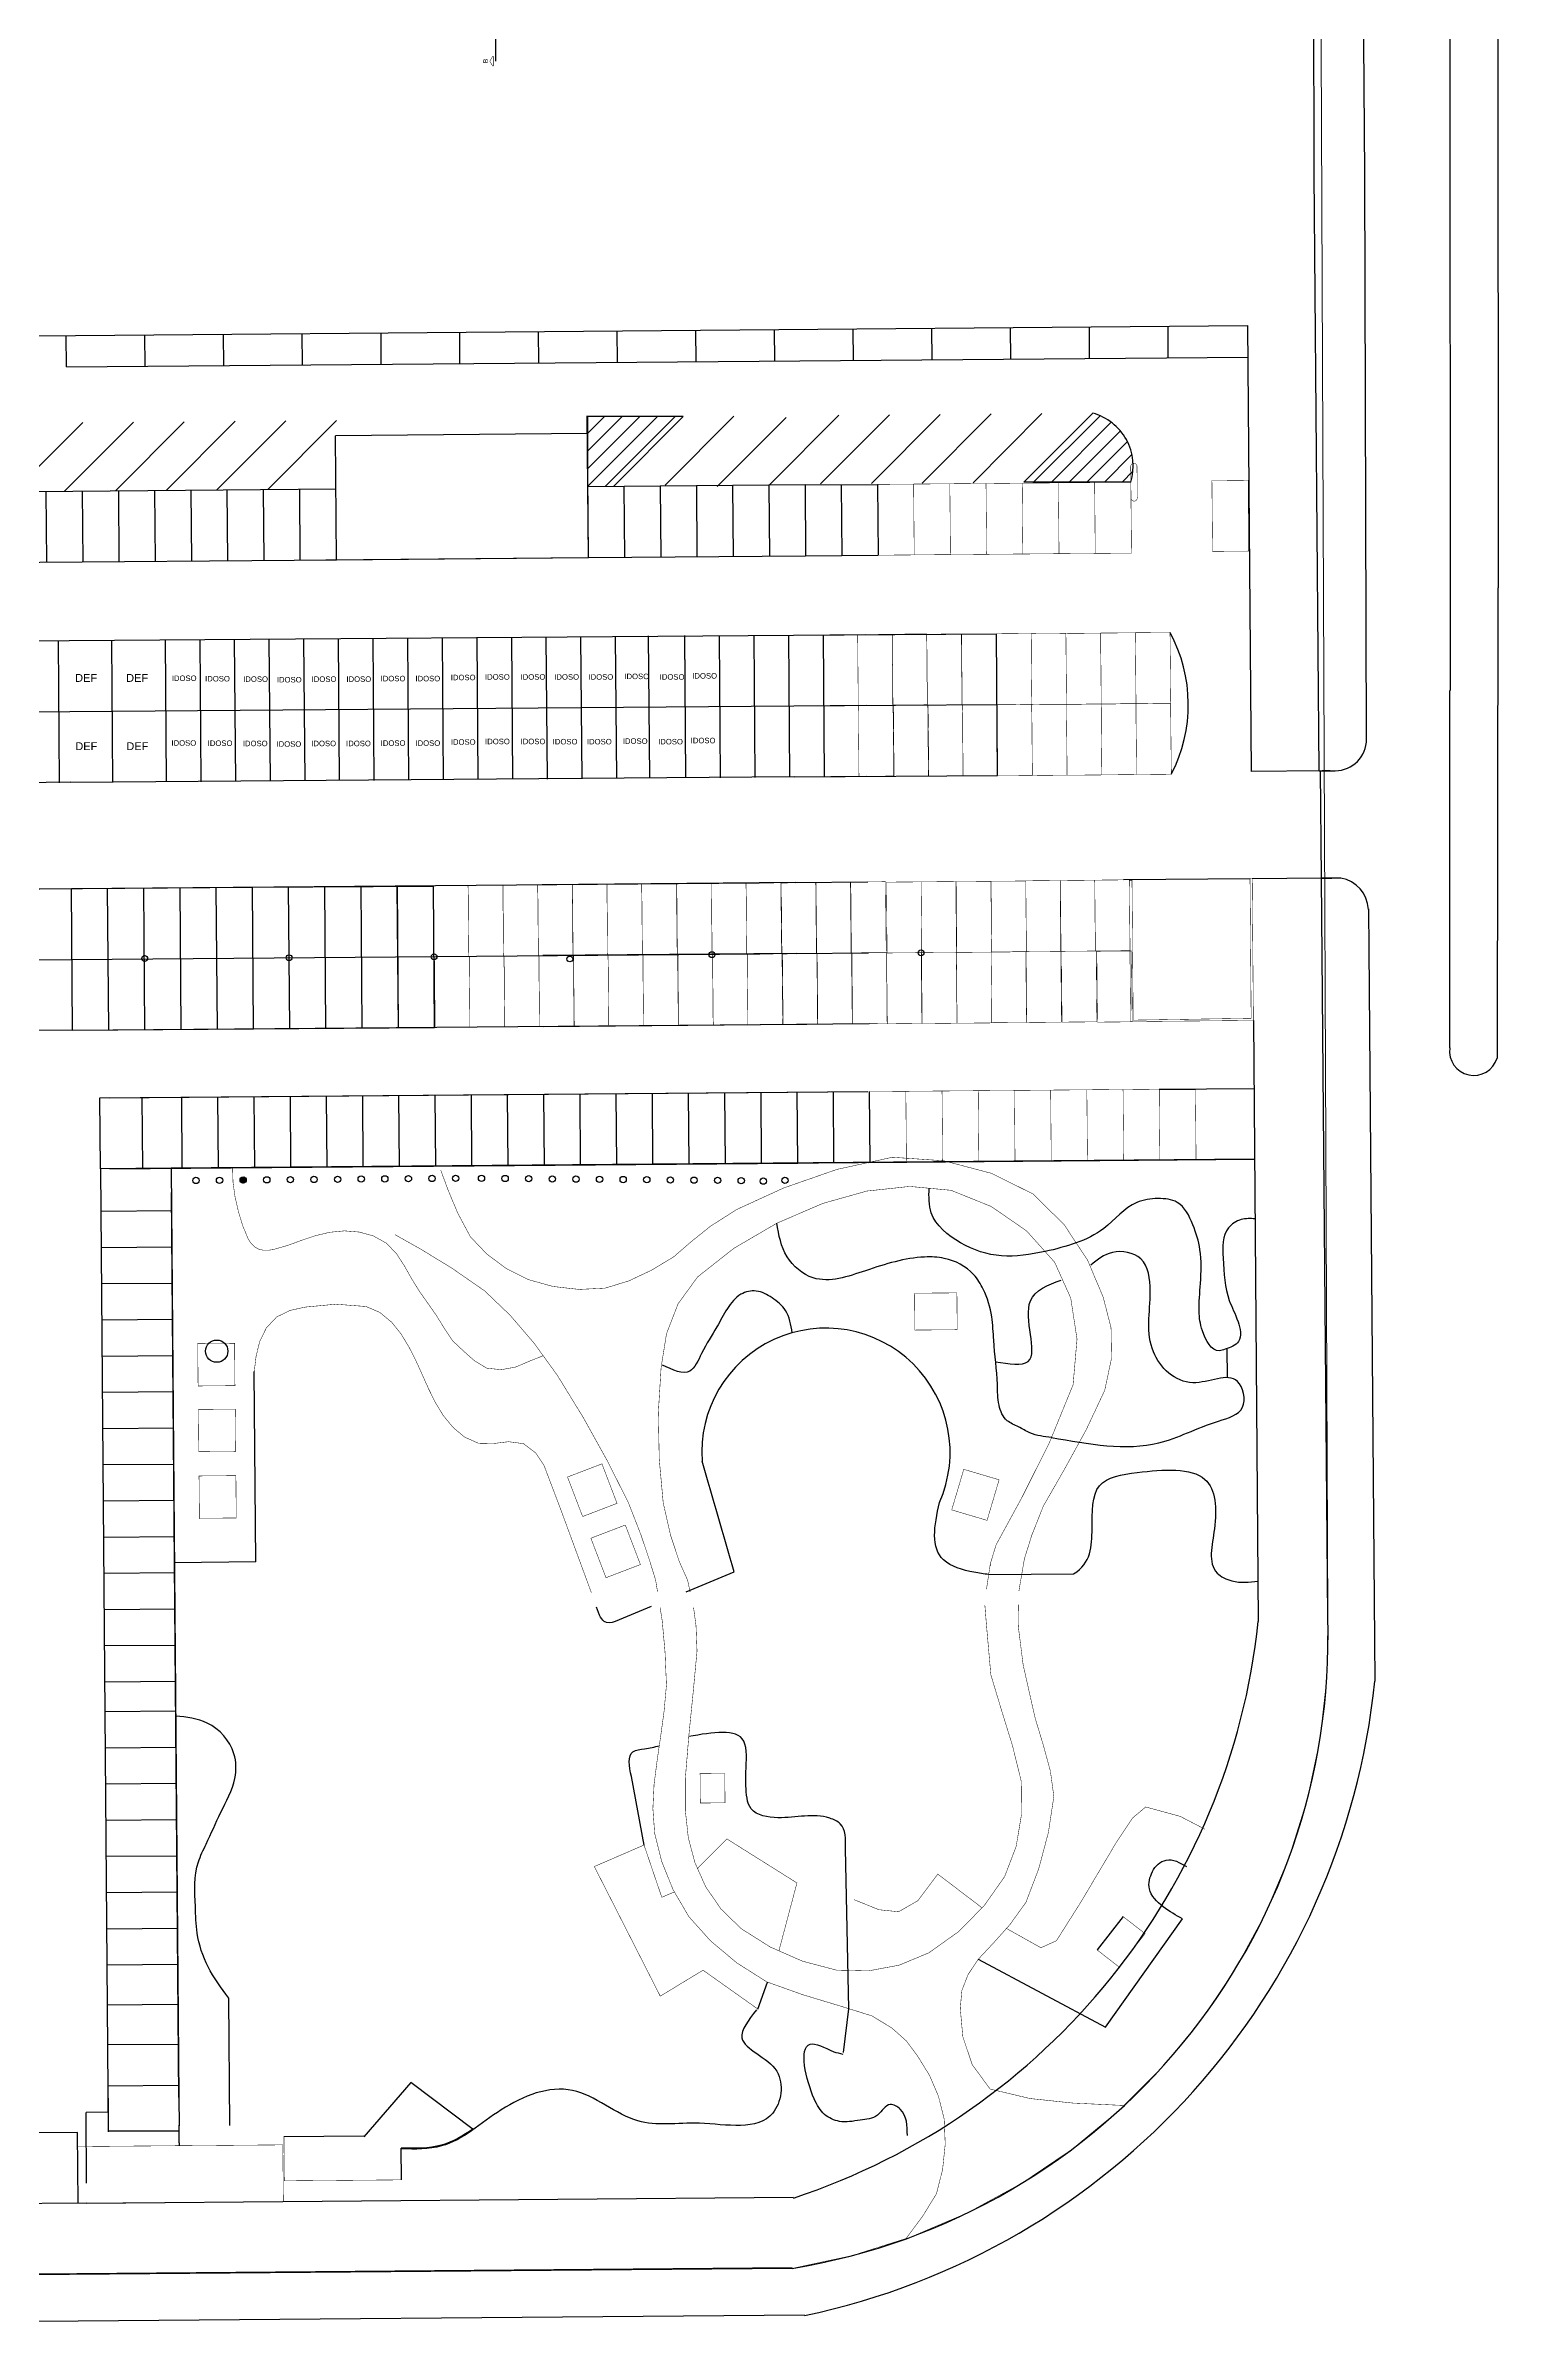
# Model space of a CAD drawing. Header units: metres. Extents: x -331 to 2982, y 362 to 2539.
# Drawn here: x 843.4 to 935.6, y 757.8 to 903.2 of the extents above; entities that cross this region are included whole.
import ezdxf
from ezdxf.enums import TextEntityAlignment as Align

# ---------------------------------------------------------------- set-up
doc = ezdxf.new("R2010")
doc.units = ezdxf.units.M
doc.layers.get('0').update_dxf_attribs({"color": 251})
doc.layers.add('Pis', color=251, linetype='Continuous')
doc.styles.add('ARIAL', font='arial.ttf')
doc.styles.get("Standard").update_dxf_attribs({"font": 'arial.ttf', "height": 0.3})
pattern_1 = [(135.4773886, (4930.517123, -1839.944797), (-0.02629465086, -0.0267365169), [])]

msp = doc.modelspace()

# ---------------------------------------------------------------- hatches: boundary and pattern name
at = {"layer": 'Pis'}
h = msp.add_hatch(dxfattribs=at)
h.set_pattern_fill('ANSI31', color=256, scale=0.25)
h.set_pattern_definition([(45, (-396.0037, 7.7867), (-0.561266, 0.561266), [])])
h.paths.add_polyline_path([(829.365, 879.143, 0.4838632), (824.989, 874.751)])
h.paths.add_polyline_path([(883.848, 879.659), (877.798, 879.659), (877.798, 875.197), (879.416, 875.21)])
h.paths.add_polyline_path([(912.287, 875.484, 0.4212793), (909.864, 879.876), (905.487, 875.484)])
h = msp.add_hatch(dxfattribs=at)
h.set_pattern_fill('ANSI31', color=256, scale=0.3, angle=90.47739, style=0)
h.set_pattern_definition(pattern_1)
h.paths.add_polyline_path([(855.897, 830.953, 1), (855.894, 831.353, 1)])
h = msp.add_hatch(dxfattribs=at)
h.set_pattern_fill('ANSI31', color=256, scale=0.3, angle=90.47739, style=0)
h.set_pattern_definition(pattern_1)
h.paths.add_polyline_path([(855.897, 830.953, 1), (855.894, 831.353, 1)])

# ---------------------------------------------------------------- linework, layer by layer
at = {"lineweight": 0}
msp.add_lwpolyline([(738.53, 946.811), (739.233, 850.325), (739.233, 850.325), (739.954, 763.752, 0.3769496), (742.823, 760.776), (890.764, 762.008, 0.3762131), (924.793, 803.353), (923.977, 997.797, 0.4142217)], format="xyb", dxfattribs=at)
at = {"layer": 'Pis'}
for p, q in [((923.934, 895.048), (923.78, 968.502)), ((927.148, 895.048), (926.66, 968.482)), ((935.585, 969.467), (935.625, 868.771)), ((932.583, 862.245), (932.55, 967.962)), ((871.957, 902.244), (871.957, 906.076)), ((924.25, 857.142), (923.934, 895.048)), ((924.25, 857.142), (923.934, 895.048)), ((927.257, 859.17), (927.148, 895.048)), ((819.65, 884.603), (919.704, 885.436)), ((819.65, 884.603), (919.704, 885.436)), ((919.704, 885.436), (919.941, 857.109)), ((919.704, 885.436), (919.941, 857.109)), ((844.67, 882.811), (844.654, 884.811)), ((844.67, 882.811), (844.654, 884.811)), ((849.67, 882.853), (849.653, 884.853)), ((849.67, 882.853), (849.653, 884.853)), ((854.67, 882.894), (854.653, 884.894)), ((854.67, 882.894), (854.653, 884.894)), ((859.67, 882.936), (859.653, 884.936)), ((859.67, 882.936), (859.653, 884.936)), ((864.67, 882.978), (864.653, 884.978)), ((864.67, 882.978), (864.653, 884.978)), ((869.669, 883.019), (869.653, 885.019)), ((869.669, 883.019), (869.653, 885.019)), ((874.669, 883.061), (874.653, 885.061)), ((874.669, 883.061), (874.653, 885.061)), ((879.669, 883.103), (879.652, 885.102)), ((879.669, 883.103), (879.652, 885.102)), ((884.669, 883.144), (884.652, 885.144)), ((884.669, 883.144), (884.652, 885.144)), ((889.669, 883.186), (889.652, 885.186)), ((889.669, 883.186), (889.652, 885.186)), ((894.669, 883.228), (894.652, 885.227)), ((894.669, 883.228), (894.652, 885.227)), ((899.668, 883.269), (899.652, 885.269)), ((899.668, 883.269), (899.652, 885.269)), ((904.668, 883.311), (904.652, 885.311)), ((904.668, 883.311), (904.652, 885.311)), ((909.668, 883.353), (909.651, 885.352)), ((909.668, 883.353), (909.651, 885.352)), ((914.668, 883.394), (914.651, 885.394)), ((914.668, 883.394), (914.651, 885.394)), ((844.67, 882.811), (919.721, 883.436)), ((877.826, 870.697), (877.751, 879.697)), ((877.798, 875.197), (877.798, 879.659)), ((883.848, 879.659), (877.798, 879.659)), ((879.416, 875.21), (883.848, 879.659)), ((882.698, 875.294), (887.074, 879.686)), ((886.018, 875.214), (890.394, 879.605)), ((889.353, 875.35), (893.73, 879.741)), ((892.58, 875.377), (896.957, 879.768)), ((895.807, 875.403), (900.183, 879.795)), ((899.034, 875.43), (903.41, 879.822)), ((902.26, 875.457), (906.637, 879.849)), ((905.487, 875.484), (909.864, 879.876)), ((841.324, 874.887), (845.701, 879.279)), ((844.551, 874.914), (848.928, 879.306)), ((847.778, 874.941), (852.154, 879.333)), ((851.005, 874.968), (855.381, 879.359)), ((854.231, 874.995), (858.608, 879.386)), ((857.458, 875.022), (861.835, 879.413)), ((877.76, 878.574), (861.755, 878.435)), ((861.82, 870.558), (861.755, 878.435)), ((877.826, 870.697), (877.76, 878.574)), ((877.826, 870.697), (877.76, 878.574)), ((877.826, 870.697), (877.76, 878.574)), ((891.588, 875.312), (877.798, 875.197)), ((891.588, 875.312), (877.798, 875.197)), ((882.388, 875.235), (882.426, 870.735)), ((882.388, 875.235), (882.426, 870.735)), ((884.688, 875.254), (884.726, 870.754)), ((884.688, 875.254), (884.726, 870.754)), ((886.988, 875.273), (887.026, 870.773)), ((886.988, 875.273), (887.026, 870.773)), ((889.288, 875.292), (889.325, 870.793)), ((889.288, 875.292), (889.325, 870.793)), ((891.588, 875.312), (896.188, 875.35)), ((891.588, 875.312), (896.188, 875.35)), ((891.588, 875.312), (891.625, 870.812)), ((891.588, 875.312), (891.625, 870.812)), ((893.888, 875.331), (893.925, 870.831)), ((893.888, 875.331), (893.925, 870.831)), ((896.188, 875.35), (896.225, 870.85)), ((896.188, 875.35), (896.225, 870.85)), ((912.287, 875.484), (905.487, 875.484)), ((824.989, 874.751), (861.787, 875.058)), ((843.425, 870.405), (843.388, 874.904)), ((845.725, 870.424), (845.688, 874.924)), ((848.025, 870.443), (847.988, 874.943)), ((850.325, 870.462), (850.288, 874.962)), ((852.625, 870.481), (852.588, 874.981)), ((854.925, 870.5), (854.888, 875)), ((857.225, 870.52), (857.187, 875.019)), ((859.525, 870.539), (859.487, 875.039)), ((880.088, 875.216), (880.126, 870.716)), ((880.088, 875.216), (880.126, 870.716)), ((825.026, 870.251), (861.825, 870.558)), ((861.151, 870.558), (877.826, 870.697)), ((861.825, 870.558), (877.826, 870.697)), ((877.826, 870.697), (891.625, 870.812)), ((877.826, 870.697), (891.625, 870.812)), ((891.625, 870.812), (896.225, 870.85)), ((891.625, 870.812), (896.225, 870.85)), ((935.592, 868.771), (935.549, 838.893)), ((935.592, 868.771), (935.549, 838.893)), ((839.855, 865.38), (844.85, 865.422)), ((839.855, 865.38), (844.85, 865.422)), ((844.225, 856.389), (844.155, 865.404)), ((844.85, 865.422), (890.848, 865.775)), ((844.85, 865.422), (890.848, 865.775)), ((847.625, 856.416), (847.555, 865.43)), ((851.025, 856.442), (850.955, 865.457)), ((853.225, 856.459), (853.155, 865.474)), ((855.425, 856.476), (855.355, 865.491)), ((857.625, 856.493), (857.555, 865.508)), ((859.825, 856.51), (859.755, 865.525)), ((862.024, 856.527), (861.955, 865.542)), ((864.224, 856.544), (864.155, 865.559)), ((866.424, 856.561), (866.355, 865.576)), ((868.624, 856.578), (868.555, 865.593)), ((870.824, 856.595), (870.754, 865.61)), ((870.824, 856.595), (870.754, 865.61)), ((873.024, 856.612), (872.954, 865.627)), ((875.224, 856.629), (875.154, 865.644)), ((877.424, 856.646), (877.354, 865.661)), ((879.624, 856.663), (879.554, 865.678)), ((881.724, 856.703), (881.654, 865.727)), ((884.024, 856.721), (883.954, 865.745)), ((884.024, 856.697), (883.954, 865.712)), ((886.224, 856.714), (886.154, 865.729)), ((888.424, 856.731), (888.354, 865.746)), ((890.624, 856.748), (890.554, 865.763)), ((890.848, 865.775), (903.753, 865.865)), ((890.848, 865.775), (895.448, 865.814)), ((892.824, 856.765), (892.754, 865.78)), ((903.823, 856.85), (903.753, 865.865)), ((932.55, 839.547), (932.55, 862.245)), ((932.55, 839.547), (932.55, 862.245)), ((839.89, 860.88), (844.887, 860.922)), ((839.89, 860.88), (844.887, 860.922)), ((844.887, 860.922), (890.886, 861.275)), ((844.887, 860.922), (890.886, 861.275)), ((890.886, 861.275), (903.788, 861.358)), ((890.886, 861.275), (895.486, 861.314)), ((844.925, 856.422), (839.925, 856.356)), ((844.925, 856.422), (839.925, 856.356)), ((844.925, 856.422), (890.923, 856.8)), ((844.925, 856.422), (890.923, 856.8)), ((890.923, 856.776), (903.823, 856.85)), ((890.923, 856.776), (895.523, 856.814)), ((924.431, 857.146), (919.941, 857.109)), ((924.431, 857.146), (919.941, 857.109)), ((924.25, 857.142), (925.273, 857.153)), ((924.25, 857.142), (925.273, 857.153)), ((924.401, 850.329), (924.345, 857.144)), ((924.401, 850.329), (924.345, 857.144)), ((924.943, 857.148), (924.431, 857.146)), ((924.943, 857.148), (924.431, 857.146)), ((839.987, 849.625), (856.486, 849.761)), ((839.987, 849.625), (844.981, 849.672)), ((844.981, 849.672), (888.685, 850.031)), ((845.056, 840.669), (844.986, 849.672)), ((845.056, 840.669), (844.986, 849.672)), ((847.356, 840.687), (847.286, 849.69)), ((847.356, 840.687), (847.286, 849.69)), ((849.656, 840.704), (849.586, 849.708)), ((849.656, 840.704), (849.586, 849.708)), ((851.956, 840.722), (851.886, 849.726)), ((851.956, 840.722), (851.886, 849.726)), ((854.256, 840.74), (854.186, 849.744)), ((854.256, 840.74), (854.186, 849.744)), ((856.486, 849.761), (867.983, 849.826)), ((856.556, 840.758), (856.486, 849.761)), ((856.556, 840.758), (856.486, 849.761)), ((858.856, 840.776), (858.786, 849.779)), ((858.856, 840.776), (858.786, 849.779)), ((861.156, 840.793), (861.086, 849.797)), ((861.156, 840.793), (861.086, 849.797)), ((863.455, 840.811), (863.386, 849.815)), ((863.455, 840.811), (863.386, 849.815)), ((865.755, 840.829), (865.686, 849.833)), ((865.769, 840.854), (865.699, 849.857)), ((868.055, 840.847), (867.986, 849.85)), ((890.979, 850.05), (874.89, 849.916)), ((890.979, 850.05), (895.579, 850.089)), ((919.858, 850.291), (911.819, 850.224)), ((912.193, 850.223), (912.361, 850.224)), ((924.401, 850.329), (919.998, 850.292)), ((924.401, 850.329), (919.998, 850.292)), ((925.628, 850.339), (924.401, 850.329)), ((925.628, 850.339), (924.401, 850.329)), ((924.793, 803.353), (924.401, 850.329)), ((924.793, 803.353), (924.401, 850.329)), ((924.441, 850.329), (925.054, 850.334)), ((924.441, 850.329), (925.054, 850.334)), ((927.375, 848.384), (927.783, 799.323)), ((927.375, 848.384), (927.783, 799.323)), ((840.021, 845.125), (845.021, 845.173)), ((840.021, 845.125), (845.021, 845.173)), ((845.018, 845.173), (888.72, 845.531)), ((845.018, 845.173), (888.72, 845.531)), ((868.055, 840.847), (868.02, 845.361)), ((891.017, 845.55), (874.927, 845.416)), ((891.017, 845.55), (874.927, 845.416)), ((891.017, 845.55), (895.617, 845.589)), ((891.017, 845.55), (895.617, 845.589)), ((845.056, 840.673), (840.056, 840.626)), ((845.056, 840.673), (840.056, 840.626)), ((845.056, 840.673), (888.754, 841.031)), ((845.056, 840.673), (868.055, 840.847)), ((874.955, 840.916), (891.054, 841.051)), ((891.054, 841.051), (895.654, 841.089)), ((920.071, 841.292), (920.384, 803.101)), ((920.071, 841.292), (920.384, 803.101)), ((846.798, 836.374), (895.569, 836.772)), ((846.833, 831.871), (846.798, 836.374)), ((847.392, 836.374), (895.569, 836.772)), ((849.519, 831.901), (849.484, 836.406)), ((852.029, 831.906), (851.994, 836.412)), ((852.029, 831.906), (851.994, 836.412)), ((854.329, 831.924), (854.294, 836.431)), ((854.329, 831.924), (854.294, 836.431)), ((856.629, 831.942), (856.594, 836.45)), ((856.629, 831.942), (856.594, 836.45)), ((858.929, 831.96), (858.894, 836.469)), ((858.929, 831.96), (858.894, 836.469)), ((861.229, 831.977), (861.194, 836.488)), ((861.229, 831.977), (861.194, 836.488)), ((863.529, 831.995), (863.494, 836.506)), ((863.529, 831.995), (863.494, 836.506)), ((865.829, 832.013), (865.794, 836.525)), ((865.829, 832.013), (865.794, 836.525)), ((868.129, 832.031), (868.094, 836.544)), ((868.129, 832.031), (868.094, 836.544)), ((870.429, 832.048), (870.394, 836.563)), ((870.429, 832.048), (870.394, 836.563)), ((872.729, 832.066), (872.694, 836.582)), ((872.729, 832.066), (872.694, 836.582)), ((875.029, 832.084), (874.994, 836.601)), ((875.029, 832.084), (874.994, 836.601)), ((877.328, 832.102), (877.294, 836.62)), ((877.328, 832.102), (877.294, 836.62)), ((879.628, 832.12), (879.593, 836.639)), ((879.628, 832.12), (879.593, 836.639)), ((881.928, 832.139), (881.893, 836.658)), ((881.928, 832.139), (881.893, 836.658)), ((884.228, 832.158), (884.193, 836.677)), ((884.228, 832.158), (884.193, 836.677)), ((886.528, 832.177), (886.493, 836.696)), ((886.528, 832.177), (886.493, 836.696)), ((888.828, 832.196), (888.793, 836.715)), ((888.828, 832.196), (888.793, 836.715)), ((891.128, 832.215), (891.093, 836.734)), ((891.128, 832.215), (891.093, 836.734)), ((893.428, 832.235), (893.393, 836.754)), ((893.428, 832.235), (893.393, 836.754)), ((895.728, 832.254), (895.693, 836.773)), ((895.728, 832.254), (895.693, 836.773)), ((914.092, 836.926), (920.11, 836.976)), ((914.092, 836.926), (916.392, 836.926)), ((851.327, 831.907), (846.827, 831.869)), ((846.827, 831.869), (847.326, 770.696)), ((847.429, 831.874), (891.128, 832.233)), ((847.429, 831.874), (891.128, 832.233)), ((920.146, 832.475), (851.326, 831.912)), ((920.146, 832.475), (851.326, 831.912)), ((851.326, 831.912), (851.815, 772.865)), ((851.326, 831.912), (851.815, 772.865)), ((852.737, 831.925), (855.036, 831.944)), ((852.737, 831.925), (855.036, 831.944)), ((856.236, 831.954), (858.536, 831.973)), ((856.236, 831.954), (858.536, 831.973)), ((859.736, 831.983), (862.036, 832.002)), ((859.736, 831.983), (862.036, 832.002)), ((863.236, 832.012), (865.536, 832.031)), ((863.236, 832.012), (865.536, 832.031)), ((866.736, 832.041), (869.036, 832.061)), ((866.736, 832.041), (869.036, 832.061)), ((870.236, 832.071), (872.536, 832.09)), ((870.236, 832.071), (872.536, 832.09)), ((873.736, 832.1), (876.036, 832.119)), ((873.736, 832.1), (876.036, 832.119)), ((877.236, 832.129), (879.536, 832.148)), ((877.236, 832.129), (879.536, 832.148)), ((877.328, 832.118), (920.146, 832.475)), ((877.328, 832.118), (920.146, 832.475)), ((880.736, 832.158), (883.035, 832.177)), ((880.736, 832.158), (883.035, 832.177)), ((884.235, 832.187), (886.535, 832.206)), ((884.235, 832.187), (886.535, 832.206)), ((887.735, 832.216), (890.035, 832.236)), ((887.735, 832.216), (890.035, 832.236)), ((891.235, 832.246), (893.535, 832.265)), ((891.235, 832.246), (893.535, 832.265)), ((894.635, 832.274), (896.935, 832.293)), ((894.635, 832.274), (896.935, 832.293)), ((895.607, 832.27), (920.146, 832.475)), ((895.607, 832.27), (920.146, 832.475)), ((846.839, 830.325), (846.839, 830.325)), ((851.815, 772.865), (851.339, 830.363)), ((851.815, 772.865), (851.339, 830.363)), ((851.376, 829.19), (846.876, 829.152)), ((851.395, 826.89), (846.896, 826.852)), ((851.415, 824.59), (846.915, 824.552)), ((851.434, 822.29), (846.934, 822.252)), ((851.453, 819.99), (846.953, 819.952)), ((918.422, 818.599), (918.407, 820.45)), ((918.422, 818.599), (918.407, 820.45)), ((856.7, 806.888), (856.599, 818.98)), ((856.7, 806.888), (856.599, 818.98)), ((851.472, 817.69), (846.972, 817.653)), ((851.491, 815.39), (846.991, 815.353)), ((851.51, 813.09), (847.011, 813.053)), ((851.53, 810.79), (847.03, 810.753)), ((851.549, 808.49), (847.049, 808.453)), ((851.568, 806.19), (847.068, 806.153)), ((856.7, 806.888), (851.534, 806.845)), ((856.7, 806.888), (851.534, 806.845)), ((884.039, 804.988), (887.082, 806.264)), ((884.039, 804.988), (887.082, 806.264)), ((903.256, 806.094), (908.653, 806.143)), ((903.256, 806.094), (908.653, 806.143)), ((878.539, 803.513), (878.351, 804.025)), ((878.539, 803.513), (878.351, 804.025)), ((881.809, 804.054), (879.534, 803.1)), ((881.809, 804.054), (879.534, 803.1)), ((851.587, 803.89), (847.087, 803.853)), ((851.606, 801.591), (847.106, 801.553)), ((851.625, 799.291), (847.126, 799.253)), ((851.615, 797.408), (847.115, 797.37)), ((851.634, 795.108), (847.134, 795.07)), ((851.653, 792.808), (847.153, 792.771)), ((881.361, 788.904), (880.556, 793.251)), ((881.361, 788.904), (880.556, 793.251)), ((851.672, 790.508), (847.172, 790.471)), ((851.691, 788.208), (847.192, 788.171)), ((894.377, 778.508), (894.165, 788.688)), ((894.377, 778.508), (894.165, 788.688)), ((851.711, 785.908), (847.211, 785.871)), ((911.796, 784.373), (910.142, 782.245)), ((911.796, 784.373), (910.142, 782.245)), ((910.673, 777.344), (915.568, 784.212)), ((910.673, 777.344), (915.568, 784.212)), ((851.729, 783.608), (847.229, 783.571)), ((851.73, 783.608), (847.23, 783.571)), ((851.748, 781.308), (847.248, 781.271)), ((851.748, 781.308), (847.249, 781.271)), ((902.594, 781.651), (910.673, 777.344)), ((902.594, 781.651), (910.673, 777.344)), ((888.587, 778.489), (889.207, 780.196)), ((888.587, 778.489), (889.207, 780.196)), ((851.727, 778.773), (847.227, 778.735)), ((855.046, 771.087), (854.982, 779.185)), ((855.046, 771.087), (854.982, 779.185)), ((894.024, 775.722), (894.377, 778.508)), ((894.024, 775.722), (894.377, 778.508)), ((851.803, 776.242), (847.303, 776.205)), ((851.781, 773.624), (847.281, 773.587)), ((866.547, 773.827), (863.555, 770.37)), ((866.547, 773.827), (863.555, 770.37)), ((870.507, 770.826), (866.547, 773.827)), ((870.507, 770.826), (866.547, 773.827)), ((847.326, 771.928), (847.319, 772.827)), ((847.319, 772.827), (847.326, 771.928)), ((847.326, 771.928), (847.319, 772.827)), ((851.815, 772.865), (851.83, 771.06)), ((851.815, 772.865), (851.83, 771.06)), ((845.378, 770.646), (808.888, 770.351)), ((845.416, 766.146), (845.378, 770.646)), ((847.326, 771.928), (845.914, 771.916)), ((845.951, 767.416), (845.914, 771.916)), ((847.326, 770.748), (851.83, 770.748)), ((851.83, 769.98), (851.83, 771.112)), ((851.83, 769.98), (851.83, 769.806)), ((863.554, 770.421), (858.486, 770.379)), ((863.554, 770.421), (858.486, 770.379)), ((865.959, 767.635), (865.942, 769.657)), ((865.959, 767.635), (865.942, 769.657)), ((845.951, 766.159), (890.861, 766.533)), ((845.951, 766.159), (750.836, 765.353)), ((742.823, 760.828), (890.763, 762.06)), ((742.823, 760.828), (890.763, 762.06)), ((742.848, 757.828), (891.56, 759.067)), ((742.848, 757.828), (891.56, 759.067))]:
    msp.add_line(p, q, dxfattribs=at)
at = {"layer": 'Pis', "const_width": 0.03}
for points in [[(738.53, 946.811), (739.233, 850.325), (739.233, 850.325), (739.954, 763.752, 0.3769496), (742.823, 760.776), (890.764, 762.008, 0.3762131), (924.793, 803.353), (923.977, 997.797, 0.4142217)], [(871.563, 902.236), (871.733, 901.951, 0.7606673), (871.81, 901.972), (871.81, 902.5, 0.7606673), (871.733, 902.521), (871.563, 902.236)]]:
    msp.add_lwpolyline(points, format="xyb", dxfattribs=at)
msp.add_lwpolyline([(912.279, 876.286), (912.295, 874.484, 1), (912.695, 874.487), (912.679, 876.487, 1), (912.279, 876.484, -0.004166)], format="xyb", close=True, dxfattribs=at)
for points in [[(898.525, 870.869), (898.488, 875.369), (896.188, 875.35), (896.225, 870.85)], [(898.525, 870.869), (898.488, 875.369), (896.188, 875.35), (896.225, 870.85)], [(900.825, 870.888), (900.788, 875.388), (898.488, 875.369), (898.525, 870.869)], [(900.825, 870.888), (900.788, 875.388), (898.488, 875.369), (898.525, 870.869)], [(903.125, 870.908), (903.087, 875.407), (900.788, 875.388), (900.825, 870.888)], [(903.125, 870.908), (903.087, 875.407), (900.788, 875.388), (900.825, 870.888)], [(905.425, 870.927), (905.387, 875.427), (903.087, 875.407), (903.125, 870.908)], [(905.425, 870.927), (905.387, 875.427), (903.087, 875.407), (903.125, 870.908)], [(907.725, 870.946), (907.687, 875.446), (905.387, 875.427), (905.425, 870.927)], [(907.725, 870.946), (907.687, 875.446), (905.387, 875.427), (905.425, 870.927)], [(910.025, 870.965), (909.987, 875.465), (907.687, 875.446), (907.725, 870.946)], [(910.025, 870.965), (909.987, 875.465), (907.687, 875.446), (907.725, 870.946)], [(912.325, 870.984), (912.287, 875.484), (909.987, 875.465), (910.025, 870.965)], [(912.326, 870.984), (912.288, 875.484), (909.988, 875.465), (910.026, 870.965)], [(919.775, 871.113), (919.737, 875.613), (917.437, 875.594), (917.475, 871.094)], [(897.178, 861.327), (897.133, 865.826), (894.933, 865.807), (894.97, 861.308)], [(899.369, 861.352), (899.323, 865.851), (897.123, 865.833), (897.161, 861.333)], [(901.562, 861.352), (901.516, 865.85), (899.317, 865.832), (899.354, 861.332)], [(903.782, 861.341), (903.736, 865.84), (901.537, 865.822), (901.574, 861.322)], [(905.996, 861.378), (905.95, 865.876), (903.751, 865.858), (903.788, 861.358)], [(908.204, 861.386), (908.158, 865.885), (905.958, 865.867), (905.995, 861.367)], [(910.407, 861.401), (910.361, 865.899), (908.161, 865.881), (908.199, 861.381)], [(912.616, 861.422), (912.57, 865.921), (910.37, 865.903), (910.407, 861.403)], [(914.822, 861.445), (914.776, 865.943), (912.577, 865.925), (912.614, 861.425)], [(897.223, 856.823), (897.177, 861.321), (894.977, 861.303), (895.015, 856.803)], [(899.458, 856.829), (899.412, 861.328), (897.212, 861.31), (897.249, 856.81)], [(901.629, 856.835), (901.583, 861.334), (899.383, 861.316), (899.421, 856.816)], [(903.84, 856.852), (903.794, 861.351), (901.595, 861.333), (901.632, 856.833)], [(906.032, 856.868), (905.986, 861.367), (903.786, 861.349), (903.824, 856.849)], [(908.239, 856.877), (908.194, 861.376), (905.994, 861.358), (906.031, 856.858)], [(910.443, 856.891), (910.397, 861.39), (908.197, 861.372), (908.235, 856.872)], [(912.651, 856.913), (912.606, 861.412), (910.406, 861.393), (910.443, 856.894)], [(914.858, 856.936), (914.812, 861.434), (912.612, 861.416), (912.65, 856.916)], [(870.228, 845.376), (870.182, 849.875), (867.982, 849.856), (868.02, 845.357)], [(872.436, 845.397), (872.39, 849.896), (870.191, 849.878), (870.228, 845.378)], [(874.65, 845.415), (874.604, 849.913), (872.404, 849.895), (872.442, 845.395)], [(876.86, 845.434), (876.814, 849.932), (874.614, 849.914), (874.652, 845.414)], [(879.047, 845.459), (879.001, 849.957), (876.801, 849.939), (876.839, 845.439)], [(881.256, 845.486), (881.21, 849.985), (879.011, 849.966), (879.048, 845.466)], [(883.465, 845.486), (883.419, 849.985), (881.219, 849.966), (881.257, 845.466)], [(885.689, 845.502), (885.644, 850.001), (883.444, 849.983), (883.481, 845.483)], [(887.886, 845.534), (887.84, 850.033), (885.641, 850.014), (885.678, 845.514)], [(890.095, 845.534), (890.049, 850.033), (887.849, 850.014), (887.887, 845.514)], [(892.334, 845.545), (892.288, 850.044), (890.088, 850.026), (890.126, 845.526)], [(894.514, 845.582), (894.468, 850.081), (892.268, 850.062), (892.305, 845.563)], [(896.745, 845.608), (896.699, 850.107), (894.499, 850.089), (894.537, 845.589)], [(899.01, 845.598), (898.964, 850.097), (896.764, 850.079), (896.802, 845.579)], [(901.209, 845.616), (901.163, 850.115), (898.964, 850.097), (899.001, 845.597)], [(903.44, 845.635), (903.394, 850.134), (901.194, 850.116), (901.231, 845.616)], [(905.657, 845.655), (905.611, 850.153), (903.411, 850.135), (903.448, 845.635)], [(907.857, 845.685), (907.811, 850.183), (905.611, 850.165), (905.649, 845.665)], [(910.039, 845.705), (909.993, 850.204), (907.793, 850.186), (907.83, 845.686)], [(912.237, 845.727), (912.191, 850.226), (909.992, 850.207), (910.029, 845.707)], [(870.301, 840.866), (870.255, 845.365), (868.055, 845.347), (868.093, 840.847)], [(872.509, 840.887), (872.463, 845.386), (870.264, 845.368), (870.301, 840.868)], [(874.723, 840.905), (874.677, 845.404), (872.477, 845.385), (872.515, 840.885)], [(876.933, 840.924), (876.887, 845.423), (874.687, 845.404), (874.725, 840.904)], [(879.12, 840.949), (879.074, 845.448), (876.874, 845.429), (876.912, 840.93)], [(881.329, 840.976), (881.283, 845.475), (879.083, 845.457), (879.121, 840.957)], [(883.538, 840.976), (883.492, 845.475), (881.292, 845.457), (881.33, 840.957)], [(885.762, 840.993), (885.717, 845.491), (883.517, 845.473), (883.554, 840.973)], [(887.959, 841.024), (887.913, 845.523), (885.713, 845.505), (885.751, 841.005)], [(890.168, 841.024), (890.122, 845.523), (887.922, 845.505), (887.96, 841.005)], [(892.407, 841.035), (892.361, 845.534), (890.161, 845.516), (890.199, 841.016)], [(894.587, 841.072), (894.541, 845.571), (892.341, 845.553), (892.378, 841.053)], [(896.818, 841.098), (896.772, 845.597), (894.572, 845.579), (894.61, 841.079)], [(899.01, 841.098), (898.964, 845.597), (896.764, 845.579), (896.802, 841.079)], [(901.24, 841.117), (901.194, 845.616), (898.994, 845.598), (899.032, 841.098)], [(903.457, 841.136), (903.411, 845.635), (901.211, 845.617), (901.249, 841.117)], [(905.657, 841.167), (905.611, 845.665), (903.411, 845.647), (903.449, 841.147)], [(907.88, 841.186), (907.834, 845.685), (905.635, 845.666), (905.672, 841.167)], [(910.126, 841.205), (910.08, 845.704), (907.88, 845.686), (907.918, 841.186)], [(912.372, 841.205), (912.326, 845.704), (910.126, 845.686), (910.164, 841.186)], [(898.03, 832.292), (897.993, 836.792), (895.693, 836.773), (895.73, 832.273)], [(898.03, 832.292), (897.993, 836.792), (895.693, 836.773), (895.73, 832.273)], [(900.33, 832.311), (900.293, 836.811), (897.993, 836.792), (898.03, 832.292)], [(900.33, 832.311), (900.293, 836.811), (897.993, 836.792), (898.03, 832.292)], [(902.63, 832.33), (902.593, 836.83), (900.293, 836.811), (900.33, 832.311)], [(902.63, 832.33), (902.593, 836.83), (900.293, 836.811), (900.33, 832.311)], [(904.93, 832.349), (904.893, 836.849), (902.593, 836.83), (902.63, 832.33)], [(904.93, 832.349), (904.893, 836.849), (902.593, 836.83), (902.63, 832.33)], [(907.23, 832.369), (907.193, 836.868), (904.893, 836.849), (904.93, 832.349)], [(907.23, 832.369), (907.193, 836.868), (904.893, 836.849), (904.93, 832.349)], [(909.53, 832.388), (909.492, 836.888), (907.193, 836.868), (907.23, 832.369)], [(909.53, 832.388), (909.492, 836.888), (907.193, 836.868), (907.23, 832.369)], [(911.83, 832.407), (911.792, 836.907), (909.492, 836.888), (909.53, 832.388)], [(911.83, 832.407), (911.792, 836.907), (909.492, 836.888), (909.53, 832.388)], [(914.13, 832.426), (914.092, 836.926), (911.792, 836.907), (911.83, 832.407)], [(914.13, 832.426), (914.092, 836.926), (911.792, 836.907), (911.83, 832.407)], [(916.43, 832.426), (916.392, 836.926), (914.092, 836.907), (914.13, 832.407)], [(898.549, 823.964), (901.237, 823.986), (901.256, 821.645), (898.569, 821.622)], [(898.549, 823.964), (901.237, 823.986), (901.256, 821.645), (898.569, 821.622)], [(853.033, 818.071), (853.01, 820.759), (855.352, 820.778), (855.374, 818.091)], [(853.033, 818.071), (853.01, 820.759), (855.352, 820.778), (855.374, 818.091)], [(853.08, 813.896), (853.057, 816.583), (855.399, 816.603), (855.421, 813.915)], [(853.08, 813.896), (853.057, 816.583), (855.399, 816.603), (855.421, 813.915)], [(877.46, 809.777), (876.501, 812.287), (878.688, 813.123), (879.647, 810.613)], [(877.46, 809.777), (876.501, 812.287), (878.688, 813.123), (879.647, 810.613)], [(900.909, 810.198), (901.673, 812.775), (903.918, 812.11), (903.154, 809.533)], [(900.909, 810.198), (901.673, 812.775), (903.918, 812.11), (903.154, 809.533)], [(853.115, 809.666), (853.093, 812.354), (855.434, 812.373), (855.456, 809.686)], [(853.115, 809.666), (853.093, 812.354), (855.434, 812.373), (855.456, 809.686)], [(878.945, 805.89), (877.986, 808.4), (880.173, 809.236), (881.132, 806.726)], [(878.945, 805.89), (877.986, 808.4), (880.173, 809.236), (881.132, 806.726)], [(886.507, 791.589), (886.491, 793.452), (884.921, 793.439), (884.936, 791.576)], [(886.507, 791.589), (886.491, 793.452), (884.921, 793.439), (884.936, 791.576)], [(845.412, 766.159), (845.382, 769.753), (858.417, 769.858), (858.447, 766.263)], [(845.951, 766.159), (845.951, 766.159), (858.39, 766.263), (858.39, 766.263)]]:
    msp.add_lwpolyline(points, close=True, dxfattribs=at)
for points in [[(912.193, 850.223), (912.268, 841.223), (920.071, 841.292), (919.998, 850.292)], [(912.361, 850.224), (912.361, 850.172), (912.434, 841.312), (919.93, 841.431), (919.858, 850.291), (919.998, 850.292)], [(874.956, 819.991), (874.082, 819.648), (873.219, 819.276), (872.3, 819.106), (871.368, 819.2), (870.578, 819.684), (869.876, 820.307), (869.193, 820.948), (868.675, 821.731), (868.184, 822.531), (867.646, 823.301), (867.104, 824.068), (866.608, 824.866), (866.148, 825.685), (865.638, 826.473), (864.988, 827.147), (864.17, 827.602), (863.265, 827.85), (862.33, 827.925), (861.396, 827.835), (860.483, 827.617), (859.592, 827.318), (858.711, 826.995), (857.808, 826.738), (857.498, 826.694), (857.185, 826.694), (856.88, 826.761), (856.61, 826.916), (856.392, 827.14), (856.22, 827.402), (855.861, 828.268), (855.591, 829.167), (855.38, 830.081), (855.252, 831.009), (855.224, 831.944)], [(874.956, 819.991), (874.082, 819.648), (873.219, 819.276), (872.3, 819.106), (871.368, 819.2), (870.578, 819.684), (869.876, 820.307), (869.193, 820.948), (868.675, 821.731), (868.184, 822.531), (867.646, 823.301), (867.104, 824.068), (866.608, 824.866), (866.148, 825.685), (865.638, 826.473), (864.988, 827.147), (864.17, 827.602), (863.265, 827.85), (862.33, 827.925), (861.396, 827.835), (860.483, 827.617), (859.592, 827.318), (858.711, 826.995), (857.808, 826.738), (857.498, 826.694), (857.185, 826.694), (856.88, 826.761), (856.61, 826.916), (856.392, 827.14), (856.22, 827.402), (855.861, 828.268), (855.591, 829.167), (855.38, 830.081), (855.252, 831.009), (855.224, 831.944)], [(905.175, 805.04), (905.524, 807.086), (905.991, 808.579), (906.721, 810.426), (908.067, 812.775), (909.45, 815.286), (910.629, 817.797), (911.058, 819.828), (911.029, 821.773), (910.53, 823.712), (909.538, 826.065), (908.057, 828.309), (906.083, 830.264), (903.426, 831.582), (900.402, 832.379), (897.14, 832.601), (893.612, 831.828), (890.231, 830.649), (887.252, 829.284), (885.577, 828.216), (884.324, 827.21), (883.262, 826.288), (881.854, 825.434), (880.399, 824.747), (878.891, 824.287), (877.233, 824.204), (875.581, 824.391), (874, 824.833), (872.613, 825.53), (871.381, 826.445), (870.328, 827.552), (869.533, 829.042), (868.914, 830.514), (868.448, 831.781), (868.448, 831.781)], [(905.175, 805.04), (905.524, 807.086), (905.991, 808.579), (906.721, 810.426), (908.067, 812.775), (909.45, 815.286), (910.629, 817.797), (911.058, 819.828), (911.029, 821.773), (910.53, 823.712), (909.538, 826.065), (908.057, 828.309), (906.083, 830.264), (903.426, 831.582), (900.402, 832.379), (897.14, 832.601), (893.612, 831.828), (890.231, 830.649), (887.252, 829.284), (885.577, 828.216), (884.324, 827.21), (883.262, 826.288), (881.854, 825.434), (880.399, 824.747), (878.891, 824.287), (877.233, 824.204), (875.581, 824.391), (874, 824.833), (872.613, 825.53), (871.381, 826.445), (870.328, 827.552), (869.533, 829.042), (868.914, 830.514), (868.448, 831.781), (868.448, 831.781)], [(903.365, 806.625), (903.36, 806.777), (903.726, 807.976), (905.36, 810.973), (907.125, 814.496), (908.618, 818.149), (908.868, 821.051), (908.468, 823.658), (907.443, 825.937), (905.661, 827.924), (903.421, 829.472), (900.866, 830.502), (898.244, 830.748), (895.513, 830.453), (892.736, 829.674), (889.792, 828.408), (887.069, 826.816), (884.769, 825.003), (883.525, 823.293), (882.791, 821.397), (882.447, 819.25), (882.27, 816.374), (882.328, 813.424), (882.581, 810.642), (883.05, 808.573), (883.593, 806.933), (884.126, 805.741), (884.126, 805.741)], [(903.365, 806.625), (903.36, 806.777), (903.726, 807.976), (905.36, 810.973), (907.125, 814.496), (908.618, 818.149), (908.868, 821.051), (908.468, 823.658), (907.443, 825.937), (905.661, 827.924), (903.421, 829.472), (900.866, 830.502), (898.244, 830.748), (895.513, 830.453), (892.736, 829.674), (889.792, 828.408), (887.069, 826.816), (884.769, 825.003), (883.525, 823.293), (882.791, 821.397), (882.447, 819.25), (882.27, 816.374), (882.328, 813.424), (882.581, 810.642), (883.05, 808.573), (883.593, 806.933), (884.126, 805.741), (884.126, 805.741)], [(865.544, 827.684), (867.19, 826.756), (869.165, 825.55), (871.244, 824.106), (872.853, 822.565), (874.376, 820.792), (875.852, 818.751), (877.498, 816.072), (879.034, 813.307), (880.361, 810.674), (881.162, 808.624), (881.72, 806.965), (882.099, 805.735), (882.099, 805.735)], [(865.544, 827.684), (867.19, 826.756), (869.165, 825.55), (871.244, 824.106), (872.853, 822.565), (874.376, 820.792), (875.852, 818.751), (877.498, 816.072), (879.034, 813.307), (880.361, 810.674), (881.162, 808.624), (881.72, 806.965), (882.099, 805.735), (882.099, 805.735)], [(878.016, 804.938), (876.043, 810.298), (875.011, 813.014), (874.476, 813.82), (873.712, 814.403), (872.761, 814.531), (871.798, 814.415), (870.833, 814.433), (869.953, 814.827), (869.215, 815.453), (868.602, 816.203), (868.099, 817.032), (867.67, 817.901), (867.274, 818.786), (866.874, 819.67), (866.437, 820.535), (865.934, 821.364), (865.33, 822.121), (864.586, 822.739), (863.698, 823.119), (861.772, 823.266), (859.842, 823.081), (858.895, 822.877), (858.025, 822.457), (857.366, 821.753), (856.941, 820.884), (856.715, 819.943), (856.599, 818.98)], [(878.016, 804.938), (876.043, 810.298), (875.011, 813.014), (874.476, 813.82), (873.712, 814.403), (872.761, 814.531), (871.798, 814.415), (870.833, 814.433), (869.953, 814.827), (869.215, 815.453), (868.602, 816.203), (868.099, 817.032), (867.67, 817.901), (867.274, 818.786), (866.874, 819.67), (866.437, 820.535), (865.934, 821.364), (865.33, 822.121), (864.586, 822.739), (863.698, 823.119), (861.772, 823.266), (859.842, 823.081), (858.895, 822.877), (858.025, 822.457), (857.366, 821.753), (856.941, 820.884), (856.715, 819.943), (856.599, 818.98)], [(882.099, 805.735), (882.223, 804.973)], [(882.099, 805.735), (882.223, 804.973)], [(884.291, 804.99), (884.126, 805.741), (884.126, 805.741)], [(884.291, 804.99), (884.126, 805.741), (884.126, 805.741)], [(903.36, 806.777), (903.116, 805.147)], [(903.36, 806.777), (903.116, 805.147)], [(882.381, 803.999), (882.515, 803.168), (882.695, 801.179), (882.786, 799.074), (882.635, 797.407), (882.418, 795.817), (882.193, 794.274), (881.999, 792.754), (881.924, 791.222), (882.038, 789.646), (882.484, 787.862), (883.205, 786.072), (884.218, 784.343), (885.608, 782.797), (887.268, 781.411), (889.157, 780.214), (891.459, 779.393), (893.75, 778.703), (895.827, 778.056), (897.095, 777.293), (898.039, 776.447), (898.751, 775.482), (899.494, 774.278), (900.065, 772.942), (900.429, 771.498), (900.496, 769.902), (900.33, 768.296), (899.939, 766.754), (899.09, 765.37), (898.213, 764.181), (897.99, 763.888)], [(882.381, 803.999), (882.515, 803.168), (882.695, 801.179), (882.786, 799.074), (882.635, 797.407), (882.418, 795.817), (882.193, 794.274), (881.999, 792.754), (881.924, 791.222), (882.038, 789.646), (882.484, 787.862), (883.205, 786.072), (884.218, 784.343), (885.608, 782.797), (887.268, 781.411), (889.157, 780.214), (891.459, 779.393), (893.75, 778.703), (895.827, 778.056), (897.095, 777.293), (898.039, 776.447), (898.751, 775.482), (899.494, 774.278), (900.065, 772.942), (900.429, 771.498), (900.496, 769.902), (900.33, 768.296), (899.939, 766.754), (899.09, 765.37), (898.213, 764.181), (897.99, 763.888)], [(903.013, 804.157), (903.103, 803.023), (903.394, 799.72), (904.055, 797.523), (904.761, 795.246), (905.323, 792.966), (905.341, 790.84), (904.999, 788.81), (904.267, 786.896), (902.946, 785.023), (901.307, 783.378), (899.452, 782.057), (897.572, 781.276), (895.608, 780.91), (893.591, 780.958), (891.434, 781.525), (889.377, 782.428), (887.543, 783.586), (886.251, 784.842), (885.276, 786.256), (884.589, 787.807), (884.175, 789.362), (883.985, 791.102), (883.982, 793.091), (884.207, 795.849), (884.487, 798.651), (884.728, 801.225), (884.663, 802.854), (884.504, 804.015)], [(903.013, 804.157), (903.103, 803.023), (903.394, 799.72), (904.055, 797.523), (904.761, 795.246), (905.323, 792.966), (905.341, 790.84), (904.999, 788.81), (904.267, 786.896), (902.946, 785.023), (901.307, 783.378), (899.452, 782.057), (897.572, 781.276), (895.608, 780.91), (893.591, 780.958), (891.434, 781.525), (889.377, 782.428), (887.543, 783.586), (886.251, 784.842), (885.276, 786.256), (884.589, 787.807), (884.175, 789.362), (883.985, 791.102), (883.982, 793.091), (884.207, 795.849), (884.487, 798.651), (884.728, 801.225), (884.663, 802.854), (884.504, 804.015)], [(911.868, 772.36), (908.599, 772.514), (905.887, 772.801), (903.346, 773.405), (902.209, 774.957), (901.611, 776.74), (901.452, 778.527), (901.552, 779.668), (901.947, 780.678), (902.594, 781.651), (903.548, 782.67), (904.596, 783.841), (905.621, 785.262), (906.436, 787.4), (907.049, 789.705), (907.396, 791.995), (907.176, 793.606), (906.742, 795.202), (906.209, 796.962), (905.447, 800.34), (905.142, 802.756), (905.162, 804.173)], [(911.868, 772.36), (908.599, 772.514), (905.887, 772.801), (903.346, 773.405), (902.209, 774.957), (901.611, 776.74), (901.452, 778.527), (901.552, 779.668), (901.947, 780.678), (902.594, 781.651), (903.548, 782.67), (904.596, 783.841), (905.621, 785.262), (906.436, 787.4), (907.049, 789.705), (907.396, 791.995), (907.176, 793.606), (906.742, 795.202), (906.209, 796.962), (905.447, 800.34), (905.142, 802.756), (905.162, 804.173)], [(916.991, 789.911), (915.423, 790.728), (913.228, 791.326), (912.401, 790.625), (911.373, 789.089), (909.118, 785.292), (907.559, 782.826), (906.573, 782.382), (904.386, 783.606)], [(916.991, 789.911), (915.423, 790.728), (913.228, 791.326), (912.401, 790.625), (911.373, 789.089), (909.118, 785.292), (907.559, 782.826), (906.573, 782.382), (904.386, 783.606)], [(888.587, 778.489), (888.587, 778.489), (888.587, 778.489), (885.11, 780.956), (882.393, 779.305), (878.203, 787.542), (881.361, 788.904), (882.492, 785.584), (883.288, 785.931)], [(888.587, 778.489), (888.587, 778.489), (888.587, 778.489), (885.11, 780.956), (882.393, 779.305), (878.203, 787.542), (881.361, 788.904), (882.492, 785.584), (883.288, 785.931)], [(884.761, 787.418), (886.621, 789.297), (891.076, 786.498), (889.93, 782.185)], [(884.761, 787.418), (886.621, 789.297), (891.076, 786.498), (889.93, 782.185)], [(902.838, 784.914), (900.023, 787.061), (898.754, 785.368), (897.535, 784.668), (896.285, 784.796), (894.694, 785.44)], [(902.838, 784.914), (900.023, 787.061), (898.754, 785.368), (897.535, 784.668), (896.285, 784.796), (894.694, 785.44)], [(911.791, 784.366), (913.194, 783.276), (911.545, 781.154), (910.142, 782.245)], [(911.791, 784.366), (913.194, 783.276), (911.545, 781.154), (910.142, 782.245)], [(858.486, 770.379), (858.509, 767.573), (865.959, 767.635), (865.942, 769.657)], [(858.486, 770.379), (858.509, 767.573), (865.959, 767.635), (865.942, 769.657)]]:
    msp.add_lwpolyline(points, dxfattribs=at)
at = {"layer": 'Pis'}
for centre, radius in [((849.641, 845.225), 0.185), ((858.814, 845.279), 0.185), ((868.024, 845.338), 0.185), ((876.649, 845.199), 0.185), ((885.674, 845.471), 0.185), ((898.962, 845.589), 0.185), ((852.896, 831.128), 0.2), ((852.896, 831.128), 0.2), ((854.396, 831.141), 0.2), ((854.396, 831.141), 0.2), ((855.896, 831.153), 0.2), ((855.896, 831.153), 0.2), ((857.396, 831.166), 0.2), ((857.396, 831.166), 0.2), ((858.895, 831.178), 0.2), ((858.895, 831.178), 0.2), ((860.395, 831.191), 0.2), ((860.395, 831.191), 0.2), ((861.895, 831.203), 0.2), ((861.895, 831.203), 0.2), ((863.395, 831.216), 0.2), ((863.395, 831.216), 0.2), ((864.895, 831.228), 0.2), ((864.895, 831.228), 0.2), ((866.395, 831.241), 0.2), ((866.395, 831.241), 0.2), ((867.895, 831.253), 0.2), ((867.895, 831.253), 0.2), ((869.395, 831.266), 0.2), ((869.395, 831.266), 0.2), ((871.037, 831.265), 0.2), ((871.037, 831.265), 0.2), ((872.537, 831.252), 0.2), ((872.537, 831.252), 0.2), ((874.036, 831.239), 0.2), ((874.036, 831.239), 0.2), ((875.536, 831.225), 0.2), ((875.536, 831.225), 0.2), ((877.036, 831.212), 0.2), ((877.036, 831.212), 0.2), ((878.536, 831.199), 0.2), ((878.536, 831.199), 0.2), ((880.036, 831.185), 0.2), ((880.036, 831.185), 0.2), ((881.536, 831.172), 0.2), ((881.536, 831.172), 0.2), ((883.036, 831.159), 0.2), ((883.036, 831.159), 0.2), ((884.536, 831.146), 0.2), ((884.536, 831.146), 0.2), ((886.036, 831.132), 0.2), ((886.036, 831.132), 0.2), ((887.536, 831.119), 0.2), ((887.536, 831.119), 0.2), ((888.937, 831.085), 0.2), ((888.937, 831.085), 0.2), ((890.314, 831.136), 0.2), ((854.219, 820.282), 0.706), ((854.219, 820.282), 0.706)]:
    msp.add_circle(centre, radius, dxfattribs=at)
for centre, radius, start, end in [((908.932, 876.497), 3.505, 343.20224, 74.58099), ((906.327, 861.362), 9.611, 332.5733, 28.46682), ((925.257, 859.153), 2, 270.47739, 0.47739), ((925.257, 859.153), 2, 270.47739, 0.47739), ((925.268, 848.259), 2.111, 2.43567, 80.15597), ((925.268, 848.259), 2.111, 2.43567, 80.15597), ((934.076, 839.339), 1.539, 172.22711, 343.18406), ((934.076, 839.339), 1.539, 172.22711, 343.18406), ((892.918, 813.855), 7.889, 336.13627, 184.15446), ((892.918, 813.855), 7.889, 336.13627, 184.15446), ((884.193, 802.093), 40.62, 279.3099, 1.77772), ((884.193, 802.093), 40.62, 279.3099, 1.77772), ((877.202, 807.704), 43.427, 288.33226, 353.91476), ((882.102, 803.945), 45.914, 281.88837, 354.22292), ((882.102, 803.945), 45.914, 281.88837, 354.22292)]:
    msp.add_arc(centre, radius, start, end, dxfattribs=at)
for points in [[(906.844, 826.605), (904.06, 826.335), (901.467, 827.173), (899.609, 829.071), (899.469, 830.633)], [(906.844, 826.605), (904.06, 826.335), (901.467, 827.173), (899.609, 829.071), (899.469, 830.633)], [(920.174, 828.694), (919.301, 828.64), (918.49, 828.116), (918.148, 826.196), (918.542, 823.499), (919.095, 822.156), (919.124, 820.898), (918.275, 820.401), (917.916, 820.304), (916.831, 821.577), (916.623, 822.816), (916.71, 824.585), (916.678, 826.739), (916.226, 828.31), (915.235, 829.737), (914.017, 829.977), (912.669, 829.727), (910.572, 828.082), (906.844, 826.605)], [(920.174, 828.694), (919.301, 828.64), (918.49, 828.116), (918.148, 826.196), (918.542, 823.499), (919.095, 822.156), (919.124, 820.898), (918.275, 820.401), (917.916, 820.304), (916.831, 821.577), (916.623, 822.816), (916.71, 824.585), (916.678, 826.739), (916.226, 828.31), (915.235, 829.737), (914.017, 829.977), (912.669, 829.727), (910.572, 828.082), (906.844, 826.605)], [(907.249, 814.799), (905.876, 815.088), (905.152, 815.477), (904.428, 815.866), (903.919, 816.852), (903.809, 818.167), (903.576, 820.976), (903.452, 822.47), (902.914, 824.211), (902.299, 825.154), (900.437, 826.179), (899.189, 826.261), (895.436, 825.395), (892.102, 824.942), (890.451, 826.277), (889.792, 828.408)], [(907.249, 814.799), (905.876, 815.088), (905.152, 815.477), (904.428, 815.866), (903.919, 816.852), (903.809, 818.167), (903.576, 820.976), (903.452, 822.47), (902.914, 824.211), (902.299, 825.154), (900.437, 826.179), (899.189, 826.261), (895.436, 825.395), (892.102, 824.942), (890.451, 826.277), (889.792, 828.408)], [(907.249, 814.799), (914.066, 814.457), (917.859, 815.843), (919.386, 816.72), (919.058, 818.363), (916.232, 818.273), (913.72, 820.241), (913.515, 824.096), (912.911, 826.15), (911.112, 826.549), (909.743, 825.754)], [(907.249, 814.799), (914.066, 814.457), (917.859, 815.843), (919.386, 816.72), (919.058, 818.363), (916.232, 818.273), (913.72, 820.241), (913.515, 824.096), (912.911, 826.15), (911.112, 826.549), (909.743, 825.754)], [(903.699, 819.611), (905.762, 819.634), (905.908, 823.477), (907.856, 824.801)], [(903.699, 819.611), (905.762, 819.634), (905.908, 823.477), (907.856, 824.801)], [(890.781, 821.449), (890.35, 822.866), (889.491, 823.673), (888.49, 824.099), (887.518, 823.895), (886.655, 822.99), (885.984, 821.821), (885.018, 820.141), (884.265, 819.015), (882.534, 819.395)], [(890.781, 821.449), (890.35, 822.866), (889.491, 823.673), (888.49, 824.099), (887.518, 823.895), (886.655, 822.99), (885.984, 821.821), (885.018, 820.141), (884.265, 819.015), (882.534, 819.395)], [(887.082, 806.264), (885.05, 813.284)], [(887.082, 806.264), (885.05, 813.284)], [(854.982, 779.185), (853.668, 781.172), (852.977, 783.31), (852.859, 785.005), (853.052, 787.831), (853.545, 788.97), (854.465, 790.962), (855.37, 793.143), (855.312, 794.699), (853.611, 796.653), (851.615, 797.102)], [(854.982, 779.185), (853.668, 781.172), (852.977, 783.31), (852.859, 785.005), (853.052, 787.831), (853.545, 788.97), (854.465, 790.962), (855.37, 793.143), (855.312, 794.699), (853.611, 796.653), (851.615, 797.102)], [(894.165, 788.688), (893.825, 790.25), (893.161, 790.612), (889.87, 790.644), (888.171, 791.2), (887.839, 792.674), (887.831, 793.558), (887.696, 795.507), (884.202, 795.792)], [(894.165, 788.688), (893.825, 790.25), (893.161, 790.612), (889.87, 790.644), (888.171, 791.2), (887.839, 792.674), (887.831, 793.558), (887.696, 795.507), (884.202, 795.792)], [(898.089, 770.457), (897.639, 772.119), (897.005, 772.422), (896.192, 771.75), (895.085, 771.422), (893.769, 771.349), (892.836, 771.792), (892.171, 772.778), (891.907, 776.253), (893.409, 775.771)], [(898.089, 770.457), (897.639, 772.119), (897.005, 772.422), (896.192, 771.75), (895.085, 771.422), (893.769, 771.349), (892.836, 771.792), (892.171, 772.778), (891.907, 776.253), (893.409, 775.771)], [(893.409, 775.771), (893.999, 775.623)], [(893.409, 775.771), (893.999, 775.623)]]:
    msp.add_spline(points, degree=3, dxfattribs=at)
for points, knots in [([(908.653, 806.143), (909.759, 806.795), (909.873, 808.945), (909.757, 812.127), (913.361, 812.718), (917.569, 812.998), (917.848, 809.342), (917.032, 806.431), (918.905, 805.505), (919.809, 805.608), (920.363, 805.672)], [6.0721872, 6.0721872, 6.0721872, 6.0721872, 8.961752, 11.7341723, 14.3253745, 18.8459877, 22.5320159, 25.4530366, 26.5038841, 28.1643641, 28.1643641, 28.1643641, 28.1643641]), ([(908.653, 806.143), (909.759, 806.795), (909.873, 808.945), (909.757, 812.127), (913.361, 812.718), (917.569, 812.998), (917.848, 809.342), (917.032, 806.431), (918.905, 805.505), (919.809, 805.608), (920.363, 805.672)], [6.0721872, 6.0721872, 6.0721872, 6.0721872, 8.961752, 11.7341723, 14.3253745, 18.8459877, 22.5320159, 25.4530366, 26.5038841, 28.1643641, 28.1643641, 28.1643641, 28.1643641]), ([(903.258, 806.094), (902.95, 806.135), (901.965, 806.267), (899.452, 807.002), (899.785, 809.181), (900.132, 810.664)], [0, 0, 0, 0, 0.9464461, 3.033029, 6.7850028, 6.7850028, 6.7850028, 6.7850028]), ([(903.258, 806.094), (902.95, 806.135), (901.965, 806.267), (899.452, 807.002), (899.785, 809.181), (900.132, 810.664)], [0, 0, 0, 0, 0.9464461, 3.033029, 6.7850028, 6.7850028, 6.7850028, 6.7850028]), ([(879.534, 803.1), (879.26, 803.015), (878.848, 802.981), (878.619, 803.337), (878.539, 803.513)], [0.7047968, 0.7047968, 0.7047968, 0.7047968, 1.5030227, 2.0525667, 2.0525667, 2.0525667, 2.0525667]), ([(879.534, 803.1), (879.26, 803.015), (878.848, 802.981), (878.619, 803.337), (878.539, 803.513)], [0.7047968, 0.7047968, 0.7047968, 0.7047968, 1.5030227, 2.0525667, 2.0525667, 2.0525667, 2.0525667]), ([(880.556, 793.251), (880.428, 793.912), (880.238, 794.891), (881.462, 795.023), (882.033, 795.139), (882.33, 795.211)], [0, 0, 0, 0, 1.58285, 2.3478262, 3.2470351, 3.2470351, 3.2470351, 3.2470351]), ([(880.556, 793.251), (880.428, 793.912), (880.238, 794.891), (881.462, 795.023), (882.033, 795.139), (882.33, 795.211)], [0, 0, 0, 0, 1.58285, 2.3478262, 3.2470351, 3.2470351, 3.2470351, 3.2470351]), ([(915.568, 784.212), (915.154, 784.443), (914.333, 784.916), (913.264, 785.958), (913.54, 787.093), (913.975, 787.717), (914.78, 788.143), (915.395, 787.79), (915.827, 787.542)], [0.1593058, 0.1593058, 0.1593058, 0.1593058, 1.6081, 3.042181, 4.1522694, 4.7445759, 5.3211884, 6.6802265, 6.6802265, 6.6802265, 6.6802265]), ([(915.568, 784.212), (915.154, 784.443), (914.333, 784.916), (913.264, 785.958), (913.54, 787.093), (913.975, 787.717), (914.78, 788.143), (915.395, 787.79), (915.827, 787.542)], [0.1593058, 0.1593058, 0.1593058, 0.1593058, 1.6081, 3.042181, 4.1522694, 4.7445759, 5.3211884, 6.6802265, 6.6802265, 6.6802265, 6.6802265]), ([(888.501, 778.437), (888, 777.797), (886.732, 776.176), (890.533, 775.083), (889.702, 770.444), (884.967, 771.56), (880.675, 770.747), (876.934, 774.261), (872.134, 772.37), (869.229, 769.545), (866.826, 769.583), (865.943, 769.605)], [0, 0, 0, 0, 2.0017507, 5.0665329, 7.7388181, 12.436133, 16.3533491, 20.9374944, 25.6221919, 30.0599756, 32.6228697, 32.6228697, 32.6228697, 32.6228697]), ([(888.501, 778.437), (888, 777.797), (886.732, 776.176), (890.533, 775.083), (889.702, 770.444), (884.967, 771.56), (880.675, 770.747), (876.934, 774.261), (872.134, 772.37), (869.229, 769.545), (866.826, 769.583), (865.943, 769.605)], [0, 0, 0, 0, 2.0017507, 5.0665329, 7.7388181, 12.436133, 16.3533491, 20.9374944, 25.6221919, 30.0599756, 32.6228697, 32.6228697, 32.6228697, 32.6228697]), ([(870.506, 770.878), (869.863, 770.428), (868.506, 769.609), (866.825, 769.635), (865.942, 769.657)], [27.7265944, 27.7265944, 27.7265944, 27.7265944, 30.0599756, 32.6228697, 32.6228697, 32.6228697, 32.6228697]), ([(870.506, 770.878), (869.863, 770.428), (868.506, 769.609), (866.825, 769.635), (865.942, 769.657)], [27.7265944, 27.7265944, 27.7265944, 27.7265944, 30.0599756, 32.6228697, 32.6228697, 32.6228697, 32.6228697])]:
    msp.add_open_spline(points, degree=3, knots=knots, dxfattribs=at)

# ---------------------------------------------------------------- texts
at = {"layer": 'Pis', "width": 1.42889, "attachment_point": 4}
for s, insert, char_height in [('{\\C256;DEF}', (845.222, 863.053), 0.5), ('{\\C256;DEF}', (848.463, 863.053), 0.5), ('{\\C256;IDOSO}', (851.362, 863.029), 0.35), ('{\\C256;IDOSO}', (853.478, 863.002), 0.35), ('{\\C256;IDOSO}', (855.898, 862.974), 0.35), ('{\\C256;IDOSO}', (858.037, 862.939), 0.35), ('{\\C256;IDOSO}', (860.247, 862.974), 0.35), ('{\\C256;IDOSO}', (862.456, 862.974), 0.35), ('{\\C256;IDOSO}', (864.63, 863.009), 0.35), ('{\\C256;IDOSO}', (866.84, 863.009), 0.35), ('{\\C256;IDOSO}', (869.084, 863.079), 0.35), ('{\\C256;IDOSO}', (871.258, 863.114), 0.35), ('{\\C256;IDOSO}', (873.519, 863.114), 0.35), ('{\\C256;IDOSO}', (875.659, 863.114), 0.35), ('{\\C256;IDOSO}', (877.833, 863.114), 0.35), ('{\\C256;IDOSO}', (880.112, 863.149), 0.35), ('{\\C256;IDOSO}', (882.357, 863.114), 0.35), ('{\\C256;IDOSO}', (884.426, 863.184), 0.35), ('{\\C256;IDOSO}', (884.327, 859.073), 0.35), ('{\\C256;DEF}', (845.233, 858.717), 0.5), ('{\\C256;DEF}', (848.474, 858.717), 0.5), ('{\\C256;IDOSO}', (851.339, 858.917), 0.35), ('{\\C256;IDOSO}', (853.643, 858.903), 0.35), ('{\\C256;IDOSO}', (855.875, 858.888), 0.35), ('{\\C256;IDOSO}', (858.014, 858.852), 0.35), ('{\\C256;IDOSO}', (860.224, 858.888), 0.35), ('{\\C256;IDOSO}', (862.433, 858.888), 0.35), ('{\\C256;IDOSO}', (864.633, 858.91), 0.35), ('{\\C256;IDOSO}', (866.842, 858.91), 0.35), ('{\\C256;IDOSO}', (869.086, 858.98), 0.35), ('{\\C256;IDOSO}', (871.261, 859.015), 0.35), ('{\\C256;IDOSO}', (873.522, 859.015), 0.35), ('{\\C256;IDOSO}', (875.56, 859.002), 0.35), ('{\\C256;IDOSO}', (877.734, 859.002), 0.35), ('{\\C256;IDOSO}', (880.014, 859.038), 0.35), ('{\\C256;IDOSO}', (882.258, 859.002), 0.35)]:
    msp.add_mtext(s, dxfattribs=dict(at, insert=insert, char_height=char_height))
at = {"layer": 'Pis', "style": 'ARIAL'}
msp.add_attdef('B', text='A', height=0.3, rotation=90, dxfattribs=at).set_placement((871.288, 902.247), align=Align.MIDDLE_CENTER)

doc.saveas('drawing.dxf')
